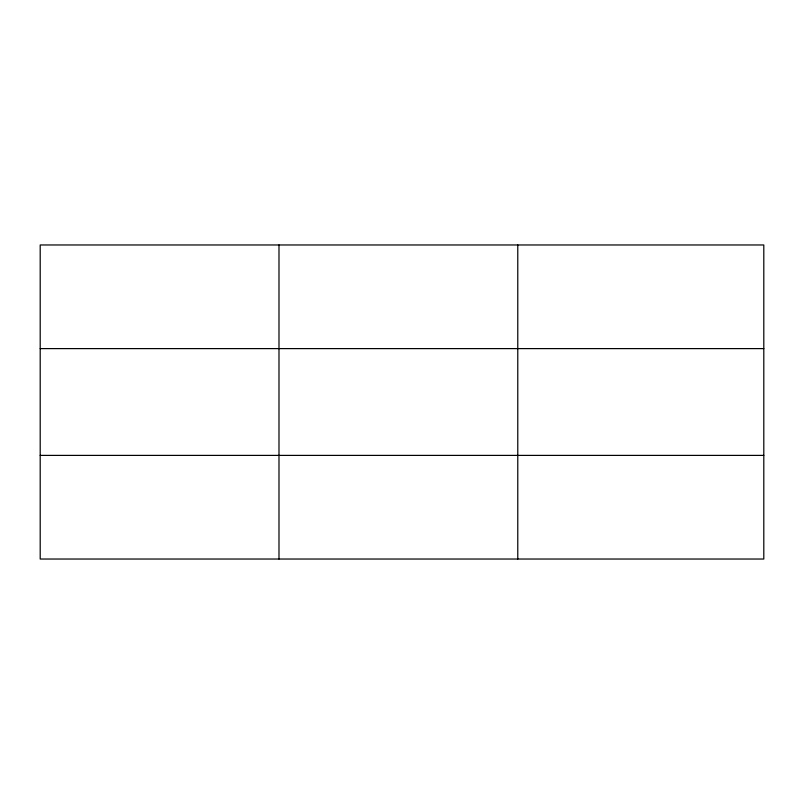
<?xml version="1.0" encoding="UTF-8"?>
<svg xmlns="http://www.w3.org/2000/svg" width="804" height="804" viewBox="0 0 804 804"><rect width="100%" height="100%" fill="white"/><g stroke="black" fill="none" stroke-linecap="round" stroke-linejoin="round"><path stroke-width="1.21" d="M278.988 244.969L278.988 559.031M517.776 244.969L517.776 559.031M763.8 348.604L763.8 244.969L40.2 244.969L40.2 559.031L763.8 559.031L763.8 348.604L40.2 348.604M40.2 455.396L763.8 455.396"/></g></svg>
